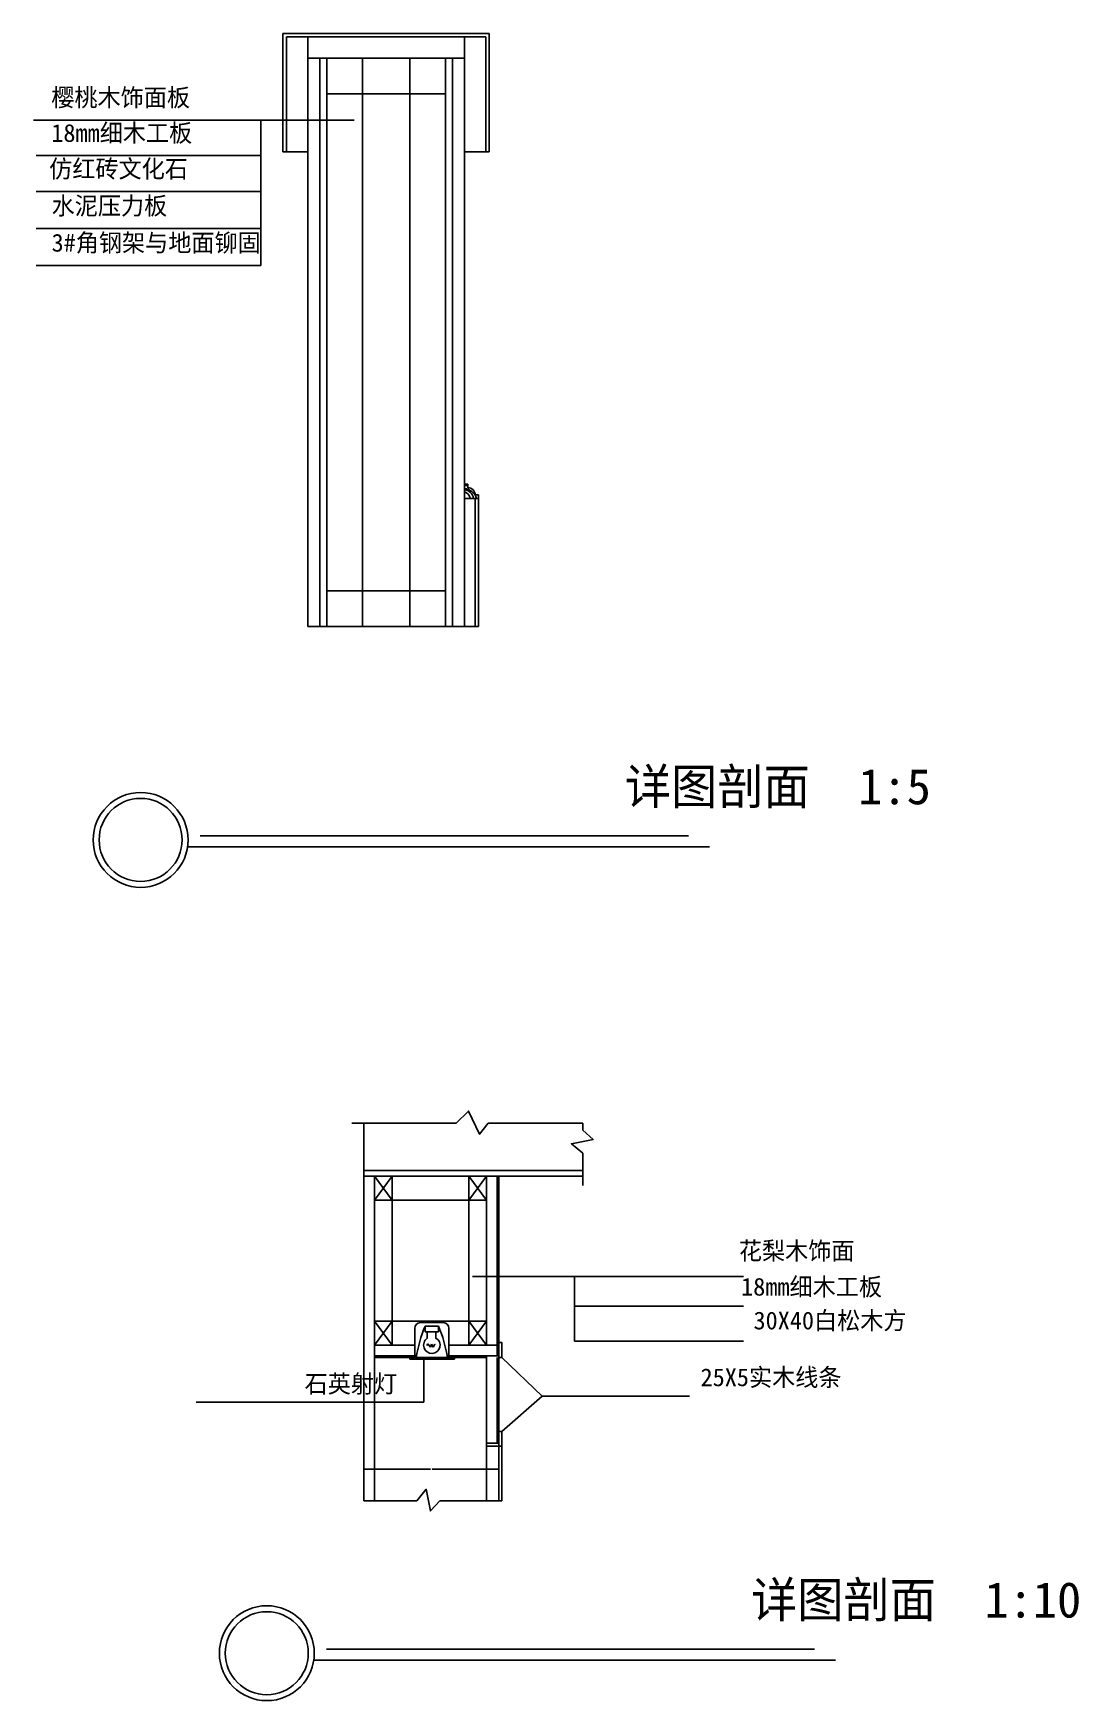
# Model space of a CAD drawing. Header units: metres. Extents: x 262609 to 264372, y -24585 to -21774.
import ezdxf

# ---------------------------------------------------------------- set-up
doc = ezdxf.new("R2010")
doc.units = ezdxf.units.M
for name, color, linetype in [('中线', 5, 'Continuous'), ('浅线', 2, 'Continuous'), ('粗线', 7, 'Continuous'), ('细线', 1, 'Continuous')]:
    doc.layers.add(name, color=color, linetype=linetype)
doc.dimstyles.get("Standard").update_dxf_attribs({"dimtxt": 2.5, "dimasz": 2.5, "dimexe": 1.25, "dimexo": 0.625, "dimtad": 1, "dimcen": 2.5, "dimazin": 3, "dimtfac": 1, "dimtmove": 0, "dimatfit": 3})

# ---------------------------------------------------------------- blocks, each defined once
blk = doc.blocks.new('A$C33631448')
at = {"layer": '浅线'}
for centre, radius, start, end in [((363.76, 113.09), 8.36, 71.13, 92.02), ((362.33, 106.82), 11.98, 17.88, 84.52), ((363.4, 110.07), 7.57, 3.25, 89.49), ((361.81, 109.77), 6.43, 6.49, 75.02)]:
    blk.add_arc(centre, radius, start, end, dxfattribs=at)
at = {"layer": '粗线'}
for p, q in [((247.47, 451.5), (247.47, 481.5)), ((247.47, 481.5), (277.47, 481.5)), ((317.47, 481.5), (347.47, 481.5)), ((347.47, 481.5), (347.47, 451.5)), ((247.47, 32.5), (247.47, 2.5)), ((347.47, 32.5), (347.47, 2.5)), ((231.47, 2.5), (375.47, 2.5)), ((247.47, 2.5), (277.47, 2.5)), ((347.47, 2.5), (317.47, 2.5))]:
    blk.add_line(p, q, dxfattribs=at)
at = {"layer": '细线'}
for p, q in [((210.47, 502.5), (384.47, 502.5)), ((210.47, 502.5), (210.47, 402.5)), ((213.47, 499.5), (213.47, 402.5)), ((213.47, 499.5), (381.47, 499.5)), ((231.47, 499.5), (231.47, 2.5)), ((363.47, 499.5), (363.47, 2.5)), ((381.47, 499.5), (381.47, 402.5)), ((384.47, 402.5), (384.47, 502.5)), ((231.47, 481.5), (363.47, 481.5)), ((241.47, 481.5), (241.47, 2.5)), ((247.47, 481.5), (247.47, 32.5)), ((277.47, 481.5), (277.47, 2.5)), ((317.47, 481.5), (317.47, 2.5)), ((347.47, 481.5), (347.47, 32.5)), ((353.47, 481.5), (353.47, 2.5)), ((247.47, 451.5), (347.47, 451.5)), ((270.65, 429.3), (0, 429.3)), ((191.85, 429.3), (191.85, 306.9)), ((191.85, 399.43), (2.4, 399.43)), ((210.47, 402.5), (231.47, 402.5)), ((363.47, 402.5), (384.47, 402.5)), ((191.85, 369.2), (2.4, 369.2)), ((191.85, 338.05), (2.4, 338.05)), ((191.85, 306.9), (2.4, 306.9)), ((363.47, 122.5), (366.47, 122.5)), ((366.47, 122.5), (366.47, 119.5)), ((372.54, 113.5), (375.47, 113.5)), ((375.47, 110.5), (375.47, 113.5)), ((363.47, 110.5), (375.47, 110.5)), ((363.47, 110.5), (375.47, 110.5)), ((372.47, 110.5), (372.47, 2.5)), ((375.47, 110.5), (375.47, 2.5)), ((247.47, 32.5), (347.47, 32.5))]:
    blk.add_line(p, q, dxfattribs=at)
blk.add_arc((366.54, 113.5), 6, 0, 90.71, dxfattribs=at)
at = {"layer": '细线', "char_height": 15, "attachment_point": 1}
for s, insert in [('樱桃木饰面板', (15.15, 455.91)), ('18mm细木工板', (15.15, 426.04)), ('仿红砖文化石', (13.38, 395.81)), ('水泥压力板', (15.38, 364.66)), ('3#角钢架与地面铆固', (15.38, 333.51))]:
    blk.add_mtext(s, dxfattribs=dict(at, insert=insert))
blk = doc.blocks.new('_CLOSEDFILLED')
at = {"color": 0, "linetype": 'BYBLOCK'}
blk.add_solid([(-1, 0), (0, 0), (-1, 0)], dxfattribs=at)
blk = doc.blocks.new('*D1')
for p, q in [((263166.09, -24172.07), (263166.09, -24194.06)), ((263394.09, -24172.07), (263394.09, -24194.06)), ((263166.34, -24194.06), (263278.59, -24194.06)), ((263281.59, -24194.06), (263393.84, -24194.06))]:
    blk.add_line(p, q)
at = {"layer": 'Defpoints'}
for p in [(263166.09, -24172.07), (263394.09, -24172.07), (263166.09, -24194.06)]:
    blk.add_point(p, dxfattribs=at)
at = {"layer": '细线', "xscale": 0.25, "yscale": 0.25, "rotation": 180}
blk.add_blockref('_CLOSEDFILLED', (263166.09, -24194.06), dxfattribs=at)
at = {"layer": '细线', "xscale": 0.25, "yscale": 0.25}
blk.add_blockref('_CLOSEDFILLED', (263394.09, -24194.06), dxfattribs=at)
at = {"layer": '细线', "insert": (263280.09, -24194.06), "char_height": 1, "attachment_point": 5}
blk.add_mtext('228', dxfattribs=at)

msp = doc.modelspace()

# ---------------------------------------------------------------- linework, layer by layer
at = {"layer": '中线'}
for p, q in [((263166.09, -23690.56), (263535.7, -23690.56)), ((263166.09, -23700.56), (263535.7, -23700.56))]:
    msp.add_line(p, q, dxfattribs=at)
at = {"layer": '浅线'}
for p, q in [((263214.09, -23740.56), (263343.09, -23740.56)), ((263214.09, -23945.05), (263214.09, -23740.56)), ((263343.09, -23740.56), (263343.09, -23945.05)), ((263214.09, -23945.05), (263343.09, -23945.05)), ((263373.09, -24155.56), (263373.09, -24247.73)), ((263394.09, -24155.56), (263394.09, -24247.73)), ((263399.09, -24155.56), (263399.09, -24247.73))]:
    msp.add_line(p, q, dxfattribs=at)
at = {"layer": '粗线'}
msp.add_line((263166.09, -23611.12), (263166.09, -24247.73), dxfattribs=at)
for centre in [(262789.75, -23133.45), (263002.54, -24504.61)]:
    msp.add_circle(centre, 70, dxfattribs=at)
at = {"layer": '细线'}
for p, q in [((262868.9, -23145.08), (263749.03, -23145.08)), ((263146.02, -23611.12), (263322.07, -23611.12)), ((263375.75, -23611.12), (263535.7, -23611.12)), ((263535.7, -23611.12), (263535.7, -23623.07)), ((263535.7, -23661.61), (263535.7, -23715.91)), ((263184.09, -23700.56), (263214.09, -23740.56)), ((263214.09, -23700.56), (263184.09, -23740.56)), ((263184.09, -23700.56), (263184.09, -24247.73)), ((263373.09, -23700.56), (263343.09, -23740.56)), ((263343.09, -23700.56), (263373.09, -23740.56)), ((263373.09, -23985.05), (263373.09, -23700.56)), ((263391.09, -24003.05), (263391.09, -23700.56)), ((263394.09, -24006.05), (263394.09, -23700.56)), ((263349.43, -23869.41), (263806.29, -23869.41)), ((263521.64, -23869.41), (263521.64, -23978.69)), ((263521.64, -23919.41), (263806.29, -23919.41)), ((263184.09, -23945.05), (263214.09, -23985.05)), ((263214.09, -23945.05), (263184.09, -23985.05)), ((263300, -23947.24), (263261.6, -23947.24)), ((263373.09, -23945.05), (263343.09, -23985.05)), ((263343.09, -23945.05), (263373.09, -23985.05)), ((263252, -24006.44), (263252, -23956.84)), ((263292.02, -23952.96), (263269.58, -23952.96)), ((263269.58, -23952.96), (263269.58, -23962.76)), ((263292.02, -23962.76), (263269.58, -23962.76)), ((263273.03, -23962.76), (263273.03, -23973.78)), ((263287.75, -23962.76), (263287.75, -23973.78)), ((263292.02, -23952.96), (263292.02, -23962.76)), ((263309.6, -24006.44), (263309.6, -23956.84)), ((263184.09, -24003.05), (263252, -24003.05)), ((263187.09, -23985.05), (263252, -23985.05)), ((263272.64, -23986.03), (263274.28, -23983.17)), ((263274.28, -23983.17), (263278.37, -23988.89)), ((263278.37, -23988.89), (263280, -23983.58)), ((263280, -23983.58), (263282.86, -23988.89)), ((263282.86, -23988.89), (263285.73, -23983.58)), ((263285.73, -23983.58), (263286.54, -23984.4)), ((263309.6, -23985.05), (263391.09, -23985.05)), ((263309.6, -24003.05), (263394.09, -24003.05)), ((263373.09, -24003.05), (263373.09, -24150.56)), ((263521.64, -23978.69), (263806.29, -23978.69)), ((263184.09, -24006.05), (263373.09, -24006.05)), ((263243.91, -24006.44), (263319.3, -24006.44)), ((263243.91, -24009.05), (263319.3, -24009.05)), ((263391.09, -24006.05), (263391.09, -24150.56)), ((263394.09, -24006.05), (263394.09, -24150.56)), ((263394.09, -24150.56), (263373.09, -24150.56)), ((263373.09, -24155.56), (263373.09, -24150.56)), ((263394.09, -24155.56), (263373.09, -24155.56)), ((263394.09, -24155.56), (263394.09, -24150.56)), ((263255.52, -24247.73), (263166.09, -24247.73)), ((263399.09, -24247.73), (263294.06, -24247.73)), ((263081.69, -24516.24), (263961.82, -24516.24))]:
    msp.add_line(p, q, dxfattribs=at)
for points in [[(262890.28, -23126.42), (263713.52, -23126.42)], [(263322.07, -23611.12), (263342.81, -23590.55), (263361.11, -23629.54), (263375.75, -23611.12)], [(263535.7, -23661.61), (263516.3, -23645.58), (263552.8, -23638.57), (263535.7, -23623.07)], [(263243.91, -24009.05), (263243.91, -24006.44)], [(263319.3, -24006.44), (263319.3, -24009.05)], [(263255.52, -24247.73), (263271.55, -24228.33), (263278.56, -24264.83), (263294.06, -24247.73)], [(263103.07, -24497.57), (263926.31, -24497.57)]]:
    msp.add_lwpolyline(points, dxfattribs=at)
for points in [[(263184.09, -23700.56), (263214.09, -23700.56), (263214.09, -23740.56), (263184.09, -23740.56)], [(263343.09, -23700.56), (263373.09, -23700.56), (263373.09, -23740.56), (263343.09, -23740.56)], [(263184.09, -23945.05), (263214.09, -23945.05), (263214.09, -23985.05), (263184.09, -23985.05)], [(263343.09, -23945.05), (263373.09, -23945.05), (263373.09, -23985.05), (263343.09, -23985.05)], [(263394.09, -24006.05), (263399.09, -24006.05), (263399.09, -23981.05), (263394.09, -23981.05)], [(263394.09, -24155.56), (263399.09, -24155.56), (263399.09, -24130.56), (263394.09, -24130.56)]]:
    msp.add_lwpolyline(points, close=True, dxfattribs=at)
for centre in [(262789.75, -23133.45), (263002.54, -24504.61)]:
    msp.add_circle(centre, 80, dxfattribs=at)
for centre, radius, start, end in [((263261.6, -23956.84), 9.6, 90, 180), ((263300, -23956.84), 9.6, 0, 90), ((263499.22, -24046.78), 248.07, 157.78, 170.64), ((263280.82, -23985.22), 13.88, 124.12, 60.06), ((263062.39, -24046.78), 248.07, 9.36, 22.22)]:
    msp.add_arc(centre, radius, start, end, dxfattribs=at)

# ---------------------------------------------------------------- block references
at = {"layer": '细线', "xscale": 2, "yscale": 2, "zscale": 2}
msp.add_blockref('A$C33631448', (262608.8, -22778.6), dxfattribs=at)

# ---------------------------------------------------------------- texts
at = {"layer": '细线', "attachment_point": 1}
for s, insert, char_height in [('详图剖面  1:5', (263606.29, -23013.4), 60), ('花梨木饰面', (263798.61, -23811.16), 30), ('18mm细木工板', (263802.39, -23871.72), 30), ('30X40白松木方', (263823.29, -23928.68), 30), ('石英射灯', (263066.36, -24035.28), 30), ('25X5实木线条', (263734.01, -24024.44), 30), ('详图剖面  1:10', (263819.07, -24384.56), 60)]:
    msp.add_mtext(s, dxfattribs=dict(at, insert=insert, char_height=char_height))

# ---------------------------------------------------------------- dimensions: what is measured, and where the dimension line sits
at = {"layer": '细线'}
dim = msp.add_linear_dim(base=(263166.09, -24194.06), p1=(263166.09, -24172.07), p2=(263394.09, -24172.07), dimstyle='Standard', dxfattribs=at)
dim.commit()
dim.dimension.update_dxf_attribs({"geometry": '*D1', "text_midpoint": (263280.09, -24194.06)})

# ---------------------------------------------------------------- leaders
for points in [[(263267.52, -24009.05), (263267.52, -24081.31), (262883.42, -24081.31)], [(263399.09, -24006.05), (263467.05, -24071.04), (263715.53, -24071.04)], [(263399.09, -24130.56), (263467.05, -24071.04)]]:
    msp.add_leader(points, dimstyle='Standard', dxfattribs=at)

doc.saveas('drawing.dxf')
